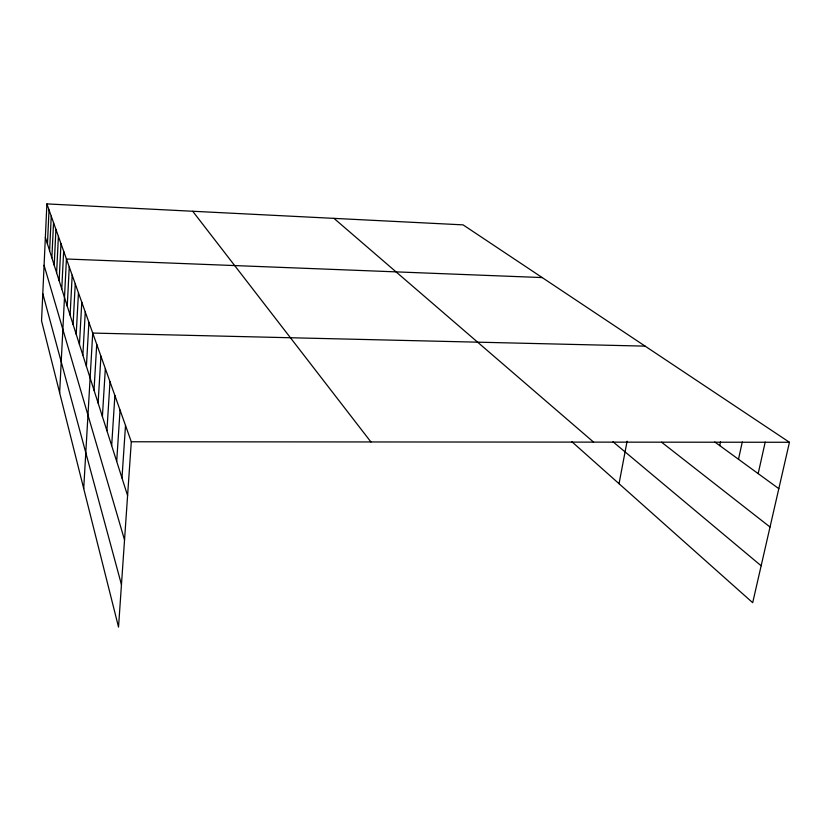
<?xml version="1.0" encoding="UTF-8"?>
<svg xmlns="http://www.w3.org/2000/svg" width="831" height="831" viewBox="0 0 831 831"><rect width="100%" height="100%" fill="white"/><g stroke="black" fill="none" stroke-linecap="round" stroke-linejoin="round"><path stroke-width="1.25" d="M46.889 203.907L41.55 320.828L118.532 627.093L131.298 441.77L46.889 203.907L463.085 224.869L789.45 442.279L752.689 602.693L571.936 441.77M47.45 243.992L49.029 209.931M49.621 250.796L51.242 216.164M51.865 257.859L53.537 222.646M54.202 265.193L55.926 229.366M56.622 272.797L58.399 236.347M59.146 280.701L60.975 243.597M61.764 288.918L63.655 251.149M59.645 392.814L66.438 259.002L542.207 277.575M67.238 306.12L69.253 266.948M70.105 315.115L72.193 275.217M73.086 324.495L75.247 283.838M76.203 334.27L78.446 292.824M79.454 344.481L81.781 302.224M82.851 355.138L85.261 312.041M86.403 366.294L88.907 322.303M83.713 488.566L92.719 333.065L645.126 346.132M94.017 390.196L96.728 344.346M98.11 403.035L100.925 356.187M102.4 416.518L105.34 368.632M106.919 430.697L109.993 381.73M111.676 445.634L114.886 395.525M116.693 461.382L120.059 410.088M121.991 478.012L125.512 425.482M619.043 483.715L627.093 441.23M719.739 445.603L720.539 441.863M738.499 459.283L742.27 441.978M758.173 473.618L765.216 442.071M131.298 441.77L789.45 442.279M714.764 441.978L778.813 488.67M661.59 442.206L770.025 527.02M612.987 441.78L761.144 565.776M333.969 218.366L593.583 442.123M192.719 211.251L370.927 441.957M45.362 237.417L127.59 495.608M44.085 265.307L124.536 539.963M42.786 293.665L121.461 584.66"/></g></svg>
